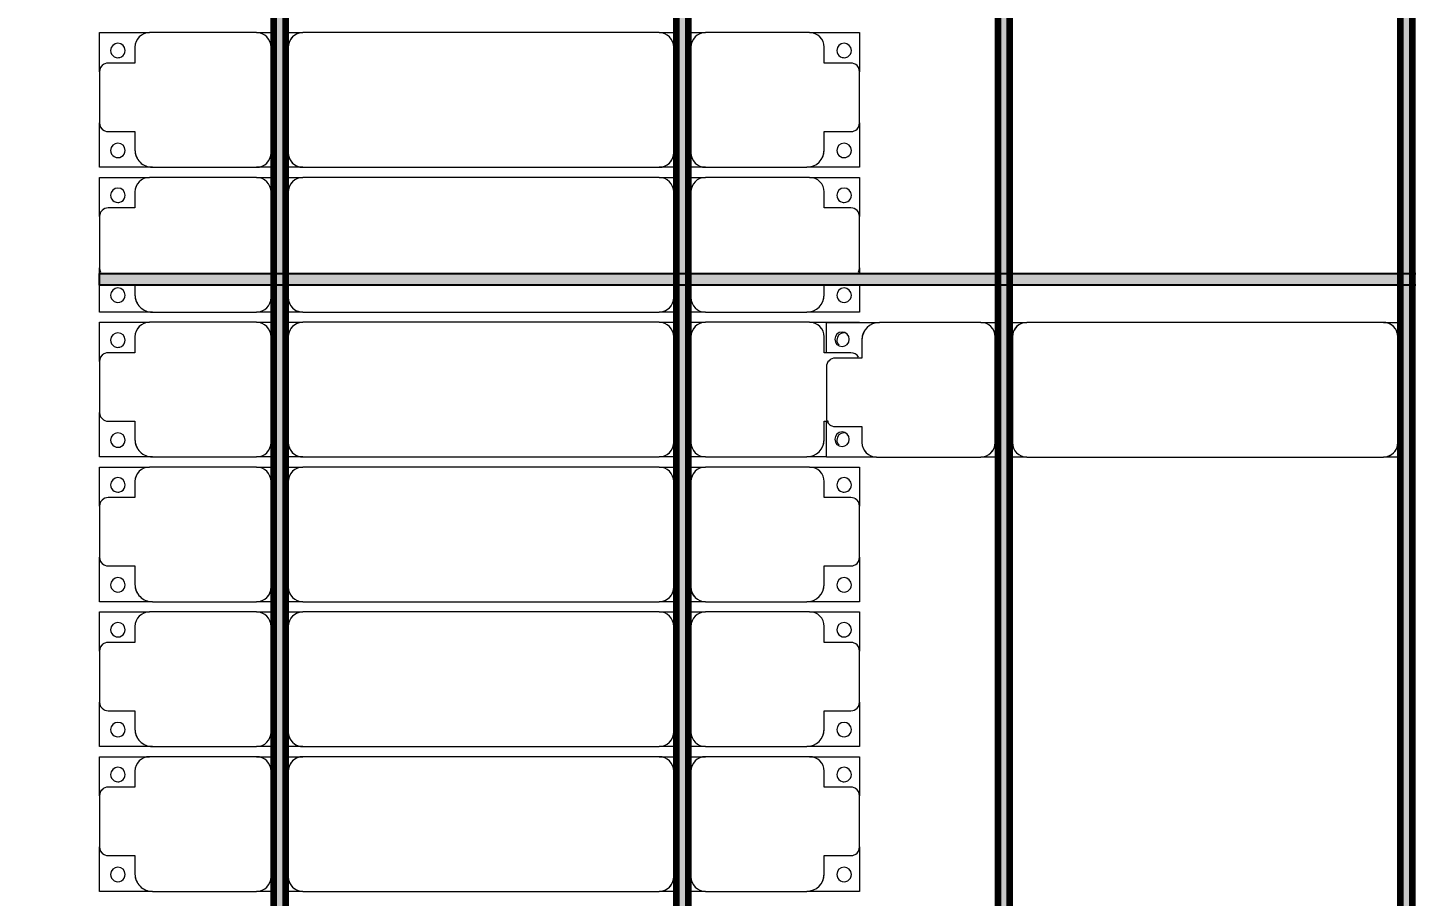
# Model space of a CAD drawing. Header units: millimetres. Extents: x 312848 to 517332, y -142134 to -35114.
# Drawn here: x 324284 to 329045, y -61078 to -58078 of the extents above; entities that cross this region are included whole.
import ezdxf

# ---------------------------------------------------------------- set-up
doc = ezdxf.new("R2010")
doc.units = ezdxf.units.MM
for name, color, linetype, lineweight in [('A-ANNO-DIMS', 211, 'Continuous', 9), ('A-ANNO-DIMS-500', 211, 'Continuous', 9), ('A-GENM', 13, 'Continuous', 9), ('S-BEAM', 12, 'Continuous', 9)]:
    doc.layers.add(name, color=color, linetype=linetype, lineweight=lineweight)
doc.styles.add('Trebuchet MS', font='trebuc.ttf', dxfattribs={"width": 0.8, "height": 1500})
doc.dimstyles.new('Arc_Length_-_3mm_Trebuchet_MS_3', dxfattribs={"dimscale": 304.8, "dimtxt": 1546.42636, "dimasz": 1.64042, "dimexe": 2.46063, "dimexo": 2.46063, "dimgap": 0.492126, "dimtad": 1, "dimdec": 0, "dimrnd": 10, "dimzin": 0, "dimdsep": 46, "dimtxsty": 'Trebuchet MS', "dimblk1": 'OBLIQUE', "dimblk2": 'OBLIQUE', "dimsah": 1, "dimcen": 0.09, "dimdle": 1.64042, "dimazin": 0, "dimtfac": 1, "dimtdec": 4, "dimtix": 1, "dimtmove": 0, "dimatfit": 3, "dimfxl": 1, "dimtvp": 1, "dimtfill": 1, "dimtolj": 1, "dimtzin": 0, "dimarcsym": 2})

# ---------------------------------------------------------------- blocks, each defined once
blk = doc.blocks.new('Dai phao do pin - DẢI PHAO ĐỠ PIN-V1-KHUNG KẾT CẤU BÈ PIN 3')
at = {"layer": 'A-GENM', "color": 7}
for p, q in [((-1312.2, 241.6), (-1129.7, 241.6)), ((-1312.2, 136.9), (-1312.2, 241.6)), ((-779.7, 241.6), (-1129.7, 241.6)), ((-779.7, 241.6), (-720, 241.6)), ((-680, 241.6), (-620.3, 241.6)), ((610.3, 241.6), (-620.3, 241.6)), ((610.3, 241.6), (670, 241.6)), ((-729.7, -173.4), (-729.7, 191.6)), ((-670.3, 191.6), (-670.3, -173.4)), ((660.3, -173.4), (660.3, 191.6)), ((-1189.7, 181.6), (-1189.7, 118.2)), ((-1189.7, 118.2), (-1282.2, 118.2)), ((-1312.2, 88.2), (-1312.2, -88.2)), ((-1312.2, -223.4), (-1312.2, -99.5)), ((-1282.2, -118.2), (-1189.7, -118.2)), ((-1189.7, -118.2), (-1189.7, -173.4)), ((-1139.7, -223.4), (-1312.2, -223.4)), ((-1139.7, -223.4), (-779.7, -223.4)), ((-720, -223.4), (-779.7, -223.4)), ((-620.3, -223.4), (-680, -223.4)), ((-620.3, -223.4), (610.3, -223.4)), ((670, -223.4), (610.3, -223.4))]:
    blk.add_line(p, q, dxfattribs=at)
for centre, radius, start, end in [((-1129.7, 181.6), 60, 90, 180), ((-779.7, 191.6), 50, 360, 90), ((-620.3, 191.6), 50, 90, 180), ((-620.3, 191.6), 50, 105, 180), ((610.3, 191.6), 50, 360, 90), ((610.3, 191.6), 50, 15, 90), ((-1258.6, 183.2), 25, 0, 180), ((-1129.7, 181.6), 60, 150, 180), ((-779.7, 191.6), 50, 360, 45), ((-1258.6, 183.2), 25, 180, 360), ((-1282.2, 88.2), 30, 90, 180), ((-1282.2, -88.2), 30, 180, 270), ((-1282.2, -88.2), 30, 210, 240), ((-1258.6, -161.8), 25, 0, 180), ((-1258.6, -161.8), 25, 180, 0), ((-1139.7, -173.4), 50, 180, 270), ((-1139.7, -173.4), 50, 180, 225), ((-779.7, -173.4), 50, 270, 360), ((-779.7, -173.4), 50, 315, 360), ((-620.3, -173.4), 50, 180, 270), ((-620.3, -173.4), 50, 180, 270), ((610.3, -173.4), 50, 270, 360), ((610.3, -173.4), 50, 285, 360)]:
    blk.add_arc(centre, radius, start, end, dxfattribs=at)
blk = doc.blocks.new('Dầm C52 - Dầm C52-66353-KHUNG KẾT CẤU BÈ PIN 3')
at = {"layer": 'S-BEAM', "lineweight": 140}
blk.add_hatch(color=1, dxfattribs=at).paths.add_polyline_path([(-45616.3, 20), (-45616.3, -20), (45616.3, -20), (45616.3, 20), (-45569, 20)])
at = {"layer": 'S-BEAM', "color": 1, "lineweight": 140}
for p, q in [((-45616.3, 20), (45616.3, 20)), ((45616.3, -20), (-45616.3, -20))]:
    blk.add_line(p, q, dxfattribs=at)
blk = doc.blocks.new('Dầm C52 - Dầm C52-V13-KHUNG KẾT CẤU BÈ PIN 3')
at = {"layer": 'S-BEAM', "lineweight": 140}
blk.add_hatch(color=1, dxfattribs=at).paths.add_polyline_path([(-45616.3, 20), (-45616.3, -20), (45616.3, -20), (45616.3, 20), (-45569, 20)])
at = {"layer": 'S-BEAM', "color": 1, "lineweight": 140}
for p, q in [((-45616.3, 20), (45616.3, 20)), ((45616.3, -20), (-45616.3, -20))]:
    blk.add_line(p, q, dxfattribs=at)
blk = doc.blocks.new('Dầm C52 - Hộp 40x60-69555-KHUNG KẾT CẤU BÈ PIN 3')
at = {"layer": 'S-BEAM', "lineweight": 25}
blk.add_hatch(color=4, dxfattribs=at).paths.add_polyline_path([(37512.3, -20), (37702.2, -20), (37702.2, 20), (-37702.2, 20), (-37702.2, -20), (37035.7, -20)])
at = {"layer": 'S-BEAM', "color": 4, "lineweight": 25}
for p, q in [((-37702.2, -20), (-37702.2, 20)), ((-37702.2, 20), (37702.2, 20)), ((37702.2, -20), (-37702.2, -20))]:
    blk.add_line(p, q, dxfattribs=at)
blk = doc.blocks.new('Dải phao đi lại kèm đỡ invester - DẢI PHAO ĐI LẠI-68882-KHUNG KẾT CẤU BÈ PIN 3')
at = {"layer": 'A-GENM', "color": 7}
for p, q in [((72258.4, 1312.2), (72411.8, 1312.2)), ((72258.4, 1129.7), (72258.4, 1312.2)), ((72588.2, 1312.2), (72411.8, 1312.2)), ((72588.2, 1312.2), (72723.4, 1312.2)), ((72723.4, 1312.2), (72723.4, 1139.7)), ((72758.4, 1312.2), (72911.8, 1312.2)), ((72758.4, 1129.7), (72758.4, 1312.2)), ((73088.2, 1312.2), (72911.8, 1312.2)), ((73088.2, 1312.2), (73223.4, 1312.2)), ((73223.4, 1312.2), (73223.4, 1139.7)), ((73258.4, 1312.2), (73411.8, 1312.2)), ((73258.4, 1129.7), (73258.4, 1312.2)), ((73588.2, 1312.2), (73411.8, 1312.2)), ((73588.2, 1312.2), (73723.4, 1312.2)), ((73723.4, 1312.2), (73723.4, 1139.7)), ((73758.4, 1312.2), (73911.8, 1312.2)), ((73758.4, 1129.7), (73758.4, 1312.2)), ((74088.2, 1312.2), (73911.8, 1312.2)), ((74088.2, 1312.2), (74223.4, 1312.2)), ((74223.4, 1312.2), (74223.4, 1139.7)), ((74258.4, 1312.2), (74351.2, 1312.2)), ((74258.4, 1129.7), (74258.4, 1312.2)), ((74391.2, 1312.2), (74411.8, 1312.2)), ((74588.2, 1312.2), (74411.8, 1312.2)), ((74588.2, 1312.2), (74723.4, 1312.2)), ((74723.4, 1312.2), (74723.4, 1139.7)), ((74758.4, 1312.2), (74911.8, 1312.2)), ((74758.4, 1129.7), (74758.4, 1312.2)), ((75088.2, 1312.2), (74911.8, 1312.2)), ((75088.2, 1312.2), (75223.4, 1312.2)), ((75223.4, 1312.2), (75223.4, 1139.7)), ((72381.8, 1282.2), (72381.8, 1189.7)), ((72618.2, 1189.7), (72618.2, 1282.2)), ((72881.8, 1282.2), (72881.8, 1189.7)), ((73118.2, 1189.7), (73118.2, 1282.2)), ((73381.8, 1282.2), (73381.8, 1189.7)), ((73618.2, 1189.7), (73618.2, 1282.2)), ((73881.8, 1282.2), (73881.8, 1189.7)), ((74118.2, 1189.7), (74118.2, 1282.2)), ((74618.2, 1189.7), (74618.2, 1282.2)), ((74881.8, 1282.2), (74881.8, 1189.7)), ((75118.2, 1189.7), (75118.2, 1282.2)), ((72381.8, 1189.7), (72318.4, 1189.7)), ((72673.4, 1189.7), (72618.2, 1189.7)), ((72881.8, 1189.7), (72818.4, 1189.7)), ((73173.4, 1189.7), (73118.2, 1189.7)), ((73381.8, 1189.7), (73318.4, 1189.7)), ((73673.4, 1189.7), (73618.2, 1189.7)), ((73881.8, 1189.7), (73818.4, 1189.7)), ((74173.4, 1189.7), (74118.2, 1189.7)), ((74351.2, 1189.7), (74318.4, 1189.7)), ((74673.4, 1189.7), (74618.2, 1189.7)), ((74881.8, 1189.7), (74818.4, 1189.7)), ((75173.4, 1189.7), (75118.2, 1189.7)), ((72258.4, 1129.7), (72258.4, 769.7)), ((72723.4, 769.7), (72723.4, 1139.7)), ((72758.4, 1129.7), (72758.4, 769.7)), ((73223.4, 769.7), (73223.4, 1139.7)), ((73258.4, 1129.7), (73258.4, 769.7)), ((73723.4, 769.7), (73723.4, 1139.7)), ((73758.4, 1129.7), (73758.4, 769.7)), ((74223.4, 769.7), (74223.4, 1139.7)), ((74258.4, 1129.7), (74258.4, 769.7)), ((74723.4, 769.7), (74723.4, 1139.7)), ((74758.4, 1129.7), (74758.4, 769.7)), ((75223.4, 769.7), (75223.4, 1139.7)), ((72258.4, 710), (72258.4, 769.7)), ((72723.4, 769.7), (72723.4, 710)), ((72758.4, 710), (72758.4, 769.7)), ((73223.4, 769.7), (73223.4, 710)), ((73258.4, 710), (73258.4, 769.7)), ((73723.4, 769.7), (73723.4, 710)), ((73758.4, 710), (73758.4, 769.7)), ((74223.4, 769.7), (74223.4, 710)), ((74258.4, 710), (74258.4, 769.7)), ((74723.4, 769.7), (74723.4, 710)), ((74758.4, 710), (74758.4, 769.7)), ((75223.4, 769.7), (75223.4, 710)), ((72308.4, 719.7), (72673.4, 719.7)), ((72808.4, 719.7), (73173.4, 719.7)), ((73308.4, 719.7), (73673.4, 719.7)), ((73808.4, 719.7), (74173.4, 719.7)), ((74308.4, 719.7), (74351.2, 719.7)), ((74391.2, 719.7), (74673.4, 719.7)), ((74808.4, 719.7), (75173.4, 719.7)), ((72258.4, 610.3), (72258.4, 670)), ((72723.4, 670), (72723.4, 610.3)), ((72758.4, 610.3), (72758.4, 670)), ((73223.4, 670), (73223.4, 610.3)), ((73258.4, 610.3), (73258.4, 670)), ((73723.4, 670), (73723.4, 610.3)), ((73758.4, 610.3), (73758.4, 670)), ((74223.4, 670), (74223.4, 610.3)), ((74258.4, 610.3), (74258.4, 670)), ((74723.4, 670), (74723.4, 610.3)), ((74758.4, 610.3), (74758.4, 670)), ((75223.4, 670), (75223.4, 610.3)), ((72673.4, 660.3), (72308.4, 660.3)), ((73173.4, 660.3), (72808.4, 660.3)), ((73673.4, 660.3), (73308.4, 660.3)), ((74173.4, 660.3), (73808.4, 660.3)), ((74351.2, 660.3), (74308.4, 660.3)), ((74673.4, 660.3), (74391.2, 660.3)), ((75173.4, 660.3), (74808.4, 660.3)), ((72258.4, 610.3), (72258.4, -620.3)), ((72723.4, -620.3), (72723.4, 610.3)), ((72758.4, 610.3), (72758.4, -620.3)), ((73223.4, -620.3), (73223.4, 610.3)), ((73258.4, 610.3), (73258.4, -620.3)), ((73723.4, -620.3), (73723.4, 610.3)), ((73758.4, 610.3), (73758.4, -620.3)), ((74223.4, -620.3), (74223.4, 610.3)), ((74258.4, 610.3), (74258.4, -620.3)), ((74723.4, -620.3), (74723.4, 610.3)), ((74758.4, 610.3), (74758.4, -620.3)), ((75223.4, -620.3), (75223.4, 610.3)), ((72258.4, -680), (72258.4, -620.3)), ((72723.4, -620.3), (72723.4, -680)), ((72758.4, -680), (72758.4, -620.3)), ((73223.4, -620.3), (73223.4, -680)), ((73258.4, -680), (73258.4, -620.3)), ((73723.4, -620.3), (73723.4, -680)), ((73758.4, -680), (73758.4, -620.3)), ((74223.4, -620.3), (74223.4, -680)), ((74258.4, -680), (74258.4, -620.3)), ((74723.4, -620.3), (74723.4, -680)), ((74758.4, -680), (74758.4, -620.3)), ((75223.4, -620.3), (75223.4, -680)), ((72308.4, -670.3), (72673.4, -670.3)), ((72808.4, -670.3), (73173.4, -670.3)), ((73308.4, -670.3), (73673.4, -670.3)), ((73808.4, -670.3), (74173.4, -670.3)), ((74308.4, -670.3), (74351.2, -670.3)), ((74391.2, -670.3), (74673.4, -670.3)), ((74808.4, -670.3), (75173.4, -670.3)), ((72258.4, -779.7), (72258.4, -720)), ((72673.4, -729.7), (72308.4, -729.7)), ((72723.4, -720), (72723.4, -779.7)), ((72758.4, -779.7), (72758.4, -720)), ((73173.4, -729.7), (72808.4, -729.7)), ((73223.4, -720), (73223.4, -779.7)), ((73258.4, -779.7), (73258.4, -720)), ((73673.4, -729.7), (73308.4, -729.7)), ((73723.4, -720), (73723.4, -779.7)), ((73758.4, -779.7), (73758.4, -720)), ((74173.4, -729.7), (73808.4, -729.7)), ((74223.4, -720), (74223.4, -779.7)), ((74258.4, -779.7), (74258.4, -720)), ((74351.2, -729.7), (74308.4, -729.7)), ((74673.4, -729.7), (74391.2, -729.7)), ((74723.4, -720), (74723.4, -779.7)), ((74758.4, -779.7), (74758.4, -720)), ((75173.4, -729.7), (74808.4, -729.7)), ((75223.4, -720), (75223.4, -779.7)), ((72258.4, -779.7), (72258.4, -1129.7)), ((72723.4, -1139.7), (72723.4, -779.7)), ((72758.4, -779.7), (72758.4, -1129.7)), ((73223.4, -1139.7), (73223.4, -779.7)), ((73258.4, -779.7), (73258.4, -1129.7)), ((73723.4, -1139.7), (73723.4, -779.7)), ((73758.4, -779.7), (73758.4, -1129.7)), ((74223.4, -1139.7), (74223.4, -779.7)), ((74258.4, -779.7), (74258.4, -1129.7)), ((74723.4, -1139.7), (74723.4, -779.7)), ((74758.4, -779.7), (74758.4, -1129.7)), ((75223.4, -1139.7), (75223.4, -779.7)), ((72258.4, -1312.2), (72258.4, -1129.7)), ((72723.4, -1139.7), (72723.4, -1312.2)), ((72758.4, -1312.2), (72758.4, -1129.7)), ((73223.4, -1139.7), (73223.4, -1312.2)), ((73258.4, -1312.2), (73258.4, -1129.7)), ((73723.4, -1139.7), (73723.4, -1312.2)), ((73758.4, -1198.7), (73758.4, -1129.7)), ((74223.4, -1139.7), (74223.4, -1312.2)), ((74258.4, -1312.2), (74258.4, -1129.7)), ((74723.4, -1139.7), (74723.4, -1312.2)), ((74758.4, -1312.2), (74758.4, -1129.7)), ((75223.4, -1139.7), (75223.4, -1312.2)), ((72318.4, -1189.7), (72381.8, -1189.7)), ((72381.8, -1189.7), (72381.8, -1282.2)), ((72618.2, -1282.2), (72618.2, -1189.7)), ((72618.2, -1189.7), (72673.4, -1189.7)), ((72818.4, -1189.7), (72881.8, -1189.7)), ((72881.8, -1189.7), (72881.8, -1282.2)), ((73118.2, -1282.2), (73118.2, -1189.7)), ((73118.2, -1189.7), (73173.4, -1189.7)), ((73318.4, -1189.7), (73381.8, -1189.7)), ((73381.8, -1189.7), (73381.8, -1282.2)), ((73618.2, -1282.2), (73618.2, -1189.7)), ((73618.2, -1189.7), (73673.4, -1189.7)), ((73818.4, -1189.7), (73881.8, -1189.7)), ((73881.8, -1189.7), (73881.8, -1204.4)), ((74118.2, -1282.2), (74118.2, -1189.7)), ((74118.2, -1189.7), (74173.4, -1189.7)), ((74318.4, -1189.7), (74351.2, -1189.7)), ((74618.2, -1282.2), (74618.2, -1189.7)), ((74618.2, -1189.7), (74673.4, -1189.7)), ((74818.4, -1189.7), (74881.8, -1189.7)), ((74881.8, -1189.7), (74881.8, -1282.2)), ((75118.2, -1282.2), (75118.2, -1189.7)), ((75118.2, -1189.7), (75173.4, -1189.7)), ((72411.8, -1312.2), (72258.4, -1312.2)), ((72411.8, -1312.2), (72588.2, -1312.2)), ((72723.4, -1312.2), (72588.2, -1312.2)), ((72911.8, -1312.2), (72758.4, -1312.2)), ((72911.8, -1312.2), (73088.2, -1312.2)), ((73223.4, -1312.2), (73088.2, -1312.2)), ((73411.8, -1312.2), (73258.4, -1312.2)), ((73411.8, -1312.2), (73588.2, -1312.2)), ((73723.4, -1312.2), (73588.2, -1312.2)), ((74351.2, -1312.2), (74258.4, -1312.2)), ((74411.8, -1312.2), (74391.2, -1312.2)), ((74411.8, -1312.2), (74588.2, -1312.2)), ((74723.4, -1312.2), (74588.2, -1312.2)), ((74911.8, -1312.2), (74758.4, -1312.2)), ((74911.8, -1312.2), (75088.2, -1312.2)), ((75223.4, -1312.2), (75088.2, -1312.2))]:
    blk.add_line(p, q, dxfattribs=at)
for centre, radius, start, end in [((72411.8, 1282.2), 30, 90, 180), ((72411.8, 1282.2), 30, 90, 150), ((72588.2, 1282.2), 30, 0, 90), ((72588.2, 1282.2), 30, 30, 90), ((72911.8, 1282.2), 30, 90, 180), ((72911.8, 1282.2), 30, 90, 150), ((73088.2, 1282.2), 30, 360, 90), ((73088.2, 1282.2), 30, 30, 90), ((73411.8, 1282.2), 30, 90, 180), ((73411.8, 1282.2), 30, 90, 150), ((73588.2, 1282.2), 30, 0, 90), ((73588.2, 1282.2), 30, 30, 90), ((73911.8, 1282.2), 30, 90, 180), ((73911.8, 1282.2), 30, 90, 150), ((74088.2, 1282.2), 30, 0, 90), ((74088.2, 1282.2), 30, 30, 90), ((74411.8, 1282.2), 30, 90, 120), ((74411.8, 1282.2), 30, 90, 120), ((74588.2, 1282.2), 30, 0, 90), ((74588.2, 1282.2), 30, 30, 90), ((74911.8, 1282.2), 30, 90, 180), ((74911.8, 1282.2), 30, 90, 150), ((75088.2, 1282.2), 30, 360, 90), ((75088.2, 1282.2), 30, 30, 90), ((72316.8, 1248.6), 25, 90, 270), ((72316.8, 1248.6), 25, 270, 90), ((72661.8, 1248.6), 25, 90, 270), ((72661.8, 1248.6), 25, 180, 195), ((72661.8, 1248.6), 25, 270, 90), ((72816.8, 1248.6), 25, 90, 270), ((72816.8, 1248.6), 25, 270, 90), ((73161.8, 1248.6), 25, 90, 270), ((73161.8, 1248.6), 25, 180, 195), ((73161.8, 1248.6), 25, 270, 90), ((73316.8, 1248.6), 25, 90, 270), ((73316.8, 1248.6), 25, 270, 90), ((73661.8, 1248.6), 25, 90, 270), ((73661.8, 1248.6), 25, 180, 195), ((73661.8, 1248.6), 25, 270, 90), ((73816.8, 1248.6), 25, 90, 270), ((73816.8, 1248.6), 25, 270, 90), ((74161.8, 1248.6), 25, 90, 270), ((74161.8, 1248.6), 25, 180, 195), ((74161.8, 1248.6), 25, 270, 90), ((74316.8, 1248.6), 25, 90, 270), ((74316.8, 1248.6), 25, 270, 90), ((74661.8, 1248.6), 25, 90, 270), ((74661.8, 1248.6), 25, 180, 195), ((74661.8, 1248.6), 25, 270, 90), ((74816.8, 1248.6), 25, 90, 270), ((74816.8, 1248.6), 25, 270, 90), ((75161.8, 1248.6), 25, 90, 270), ((75161.8, 1248.6), 25, 180, 195), ((75161.8, 1248.6), 25, 270, 90), ((72318.4, 1129.7), 60, 90, 180), ((72318.4, 1129.7), 60, 90, 120), ((72673.4, 1139.7), 50, 0, 90), ((72673.4, 1139.7), 50, 45, 90), ((72818.4, 1129.7), 60, 90, 180), ((72818.4, 1129.7), 60, 90, 120), ((73173.4, 1139.7), 50, 360, 90), ((73173.4, 1139.7), 50, 45, 90), ((73318.4, 1129.7), 60, 90, 180), ((73318.4, 1129.7), 60, 90, 120), ((73673.4, 1139.7), 50, 0, 90), ((73673.4, 1139.7), 50, 45, 90), ((73818.4, 1129.7), 60, 90, 180), ((73818.4, 1129.7), 60, 90, 120), ((74173.4, 1139.7), 50, 360, 90), ((74173.4, 1139.7), 50, 45, 90), ((74318.4, 1129.7), 60, 90, 180), ((74318.4, 1129.7), 60, 90, 120), ((74673.4, 1139.7), 50, 360, 90), ((74673.4, 1139.7), 50, 45, 90), ((74818.4, 1129.7), 60, 90, 180), ((74818.4, 1129.7), 60, 90, 120), ((75173.4, 1139.7), 50, 0, 90), ((75173.4, 1139.7), 50, 45, 90), ((72308.4, 769.7), 50, 180, 270), ((72673.4, 769.7), 50, 270, 360), ((72808.4, 769.7), 50, 180, 270), ((73173.4, 769.7), 50, 270, 360), ((73308.4, 769.7), 50, 180, 270), ((73673.4, 769.7), 50, 270, 0), ((73808.4, 769.7), 50, 180, 270), ((74173.4, 769.7), 50, 270, 0), ((74308.4, 769.7), 50, 180, 270), ((74673.4, 769.7), 50, 270, 0), ((74808.4, 769.7), 50, 180, 270), ((75173.4, 769.7), 50, 270, 360), ((72308.4, 769.7), 50, 225, 270), ((72673.4, 769.7), 50, 270, 315), ((72808.4, 769.7), 50, 225, 270), ((73173.4, 769.7), 50, 270, 315), ((73308.4, 769.7), 50, 232.8321, 270), ((73673.4, 769.7), 50, 270, 315), ((73808.4, 769.7), 50, 225, 270), ((74173.4, 769.7), 50, 270, 315), ((74308.4, 769.7), 50, 225, 270), ((74673.4, 769.7), 50, 270, 315), ((74808.4, 769.7), 50, 225, 270), ((75173.4, 769.7), 50, 270, 315), ((72308.4, 610.3), 50, 90, 180), ((72308.4, 610.3), 50, 105, 180), ((72673.4, 610.3), 50, 0, 90), ((72673.4, 610.3), 50, 15, 90), ((72808.4, 610.3), 50, 90, 180), ((72808.4, 610.3), 50, 105, 180), ((73173.4, 610.3), 50, 360, 90), ((73173.4, 610.3), 50, 15, 90), ((73308.4, 610.3), 50, 90, 180), ((73308.4, 610.3), 50, 135, 180), ((73308.4, 610.3), 50, 105, 120), ((73673.4, 610.3), 50, 0, 90), ((73673.4, 610.3), 50, 15, 90), ((73808.4, 610.3), 50, 90, 180), ((73808.4, 610.3), 50, 105, 180), ((74173.4, 610.3), 50, 360, 90), ((74173.4, 610.3), 50, 15, 90), ((74308.4, 610.3), 50, 90, 180), ((74308.4, 610.3), 50, 105, 180), ((74673.4, 610.3), 50, 0, 90), ((74673.4, 610.3), 50, 15, 90), ((74808.4, 610.3), 50, 90, 180), ((74808.4, 610.3), 50, 105, 180), ((75173.4, 610.3), 50, 0, 90), ((75173.4, 610.3), 50, 15, 90), ((72308.4, -620.3), 50, 180, 270), ((72308.4, -620.3), 50, 195, 270), ((72673.4, -620.3), 50, 270, 0), ((72673.4, -620.3), 50, 270, 0), ((72808.4, -620.3), 50, 180, 270), ((72808.4, -620.3), 50, 195, 270), ((73173.4, -620.3), 50, 270, 0), ((73173.4, -620.3), 50, 270, 0), ((73308.4, -620.3), 50, 180, 270), ((73308.4, -620.3), 50, 195, 232.8321), ((73308.4, -620.3), 50, 240, 270), ((73673.4, -620.3), 50, 270, 0), ((73673.4, -620.3), 50, 270, 0), ((73808.4, -620.3), 50, 180, 270), ((73808.4, -620.3), 50, 195, 270), ((74173.4, -620.3), 50, 270, 0), ((74173.4, -620.3), 50, 270, 0), ((74308.4, -620.3), 50, 180, 270), ((74308.4, -620.3), 50, 195, 270), ((74673.4, -620.3), 50, 270, 0), ((74673.4, -620.3), 50, 270, 0), ((74808.4, -620.3), 50, 180, 270), ((74808.4, -620.3), 50, 195, 270), ((75173.4, -620.3), 50, 270, 360), ((75173.4, -620.3), 50, 270, 360), ((72308.4, -779.7), 50, 90, 180), ((72308.4, -779.7), 50, 90, 135), ((72673.4, -779.7), 50, 360, 90), ((72673.4, -779.7), 50, 45, 90), ((72808.4, -779.7), 50, 90, 180), ((72808.4, -779.7), 50, 90, 135), ((73173.4, -779.7), 50, 360, 90), ((73173.4, -779.7), 50, 45, 90), ((73308.4, -779.7), 50, 90, 180), ((73308.4, -779.7), 50, 90, 127.1679), ((73673.4, -779.7), 50, 0, 90), ((73673.4, -779.7), 50, 45, 90), ((73808.4, -779.7), 50, 90, 180), ((73808.4, -779.7), 50, 90, 135), ((74173.4, -779.7), 50, 360, 90), ((74173.4, -779.7), 50, 45, 90), ((74308.4, -779.7), 50, 90, 180), ((74308.4, -779.7), 50, 90, 135), ((74673.4, -779.7), 50, 0, 90), ((74673.4, -779.7), 50, 45, 90), ((74808.4, -779.7), 50, 90, 180), ((74808.4, -779.7), 50, 90, 135), ((75173.4, -779.7), 50, 360, 90), ((75173.4, -779.7), 50, 45, 90), ((72318.4, -1129.7), 60, 180, 270), ((72673.4, -1139.7), 50, 270, 0), ((72818.4, -1129.7), 60, 180, 270), ((73173.4, -1139.7), 50, 270, 0), ((73318.4, -1129.7), 60, 180, 270), ((73673.4, -1139.7), 50, 270, 0), ((73818.4, -1129.7), 60, 180, 270), ((74173.4, -1139.7), 50, 270, 0), ((74318.4, -1129.7), 60, 180, 270), ((74673.4, -1139.7), 50, 270, 0), ((74818.4, -1129.7), 60, 180, 270), ((75173.4, -1139.7), 50, 270, 360), ((72318.4, -1129.7), 60, 240, 270), ((72673.4, -1139.7), 50, 270, 315), ((72818.4, -1129.7), 60, 240, 270), ((73173.4, -1139.7), 50, 270, 315), ((73318.4, -1129.7), 60, 240, 270), ((73673.4, -1139.7), 50, 270, 315), ((73818.4, -1129.7), 60, 240, 270), ((74173.4, -1139.7), 50, 270, 315), ((74318.4, -1129.7), 60, 240, 270), ((74673.4, -1139.7), 50, 270, 315), ((74818.4, -1129.7), 60, 240, 270), ((75173.4, -1139.7), 50, 270, 315), ((72316.8, -1258.6), 25, 90, 270), ((72316.8, -1258.6), 25, 270, 90), ((72661.8, -1258.6), 25, 90, 270), ((72661.8, -1258.6), 25, 270, 90), ((72816.8, -1258.6), 25, 90, 270), ((72816.8, -1258.6), 25, 270, 90), ((73161.8, -1258.6), 25, 90, 270), ((73161.8, -1258.6), 25, 270, 90), ((73316.8, -1258.6), 25, 90, 270), ((73316.8, -1258.6), 25, 270, 90), ((73661.8, -1258.6), 25, 90, 270), ((73661.8, -1258.6), 25, 270, 90), ((73816.8, -1258.6), 25, 90, 135), ((73816.8, -1258.6), 25, 360, 90), ((74161.8, -1258.6), 25, 90, 135), ((74161.8, -1258.6), 25, 360, 90), ((74316.8, -1258.6), 25, 90, 270), ((74316.8, -1258.6), 25, 270, 90), ((74661.8, -1258.6), 25, 90, 270), ((74661.8, -1258.6), 25, 270, 90), ((74816.8, -1258.6), 25, 90, 270), ((74816.8, -1258.6), 25, 270, 90), ((75161.8, -1258.6), 25, 90, 270), ((75161.8, -1258.6), 25, 270, 90), ((72411.8, -1282.2), 30, 180, 270), ((72588.2, -1282.2), 30, 270, 0), ((72661.8, -1258.6), 25, 165, 180), ((72911.8, -1282.2), 30, 180, 270), ((73088.2, -1282.2), 30, 270, 360), ((73161.8, -1258.6), 25, 165, 180), ((73411.8, -1282.2), 30, 180, 270), ((73588.2, -1282.2), 30, 270, 0), ((73661.8, -1258.6), 25, 165, 180), ((74088.2, -1282.2), 30, 300, 360), ((74588.2, -1282.2), 30, 270, 360), ((74661.8, -1258.6), 25, 165, 180), ((74911.8, -1282.2), 30, 180, 270), ((75088.2, -1282.2), 30, 270, 0), ((75161.8, -1258.6), 25, 165, 180), ((72411.8, -1282.2), 30, 210, 270), ((72588.2, -1282.2), 30, 270, 330), ((72911.8, -1282.2), 30, 210, 270), ((73088.2, -1282.2), 30, 270, 330), ((73411.8, -1282.2), 30, 210, 270), ((73588.2, -1282.2), 30, 270, 330), ((74411.8, -1282.2), 30, 240, 270), ((74411.8, -1282.2), 30, 240, 270), ((74588.2, -1282.2), 30, 270, 330), ((74911.8, -1282.2), 30, 210, 270), ((75088.2, -1282.2), 30, 270, 330)]:
    blk.add_arc(centre, radius, start, end, dxfattribs=at)
blk = doc.blocks.new('be pin 3_rvt-1-KHUNG KẾT CẤU BÈ PIN 3')
at = {"layer": 'A-GENM', "color": 4, "lineweight": 25, "rotation": 90.00000000000026}
blk.add_blockref('Dải phao đi lại kèm đỡ invester - DẢI PHAO ĐI LẠI-68882-KHUNG KẾT CẤU BÈ PIN 3', (325844.7, -133318.6), dxfattribs=at)
at = {"layer": 'A-GENM', "color": 4, "lineweight": 25}
blk.add_blockref('Dai phao do pin - DẢI PHAO ĐỠ PIN-V1-KHUNG KẾT CẤU BÈ PIN 3', (328354.7, -59337.3), dxfattribs=at)
at = {"layer": 'S-BEAM', "color": 4, "lineweight": 25, "rotation": 89.99999999999962}
for name, p in [('Dầm C52 - Dầm C52-66353-KHUNG KẾT CẤU BÈ PIN 3', (325154.7, -88363.7)), ('Dầm C52 - Dầm C52-V13-KHUNG KẾT CẤU BÈ PIN 3', (326544.7, -88363.7)), ('Dầm C52 - Dầm C52-66353-KHUNG KẾT CẤU BÈ PIN 3', (327654.7, -88363.7)), ('Dầm C52 - Dầm C52-V13-KHUNG KẾT CẤU BÈ PIN 3', (329044.7, -88363.7))]:
    blk.add_blockref(name, p, dxfattribs=at)
at = {"layer": 'S-BEAM', "color": 4, "lineweight": 25}
blk.add_blockref('Dầm C52 - Hộp 40x60-69555-KHUNG KẾT CẤU BÈ PIN 3', (362234.7, -58947.4), dxfattribs=at)
blk = doc.blocks.new('DIMBLOCK1-KHUNG KẾT CẤU BÈ PIN 3')
at = {"layer": 'A-ANNO-DIMS-500', "transparency": 16777216}
for p, q in [((315292.2, -133837.3), (315292.2, -42837.3)), ((315292.2, -43337.3), (314542.2, -43337.3)), ((315292.2, -43337.3), (326292.5, -43337.3)), ((315292.2, -133337.3), (314542.2, -133337.3)), ((315292.2, -133337.3), (326292.5, -133337.3))]:
    blk.add_line(p, q, dxfattribs=at)
at = {"layer": 'A-ANNO-DIMS-500', "lineweight": 70, "transparency": 16777216}
for p, q in [((315292.2, -43337.3), (315042.2, -43087.3)), ((315292.2, -43337.3), (315542.2, -43587.3)), ((315292.2, -133337.3), (315042.2, -133087.3)), ((315292.2, -133337.3), (315542.2, -133587.3))]:
    blk.add_line(p, q, dxfattribs=at)
at = {"layer": 'A-ANNO-DIMS-500', "color": 0, "transparency": 16777216, "insert": (313222.8, -90303.1), "char_height": 1500, "width": 4717.911, "attachment_point": 1, "rotation": 90, "line_spacing_factor": 1.048425, "style": 'Trebuchet MS', "bg_fill": 3, "box_fill_scale": 1.25, "bg_fill_color": 256, "bg_fill_true_color": 13158600, "bg_fill_transparency": 0}
blk.add_mtext('90000', dxfattribs=at)
blk = doc.blocks.new('_Oblique')
at = {"color": 0, "linetype": 'ByBlock', "lineweight": -2}
blk.add_line((-0.5, -0.5), (0.5, 0.5), dxfattribs=at)
blk = doc.blocks.new('DIMBLOCK8-KHUNG KẾT CẤU BÈ PIN 3')
at = {"layer": 'A-ANNO-DIMS-500', "transparency": 16777216}
for p, q in [((332121.1, -70337.3), (332121.1, -42837.3)), ((332121.1, -43337.3), (331371.1, -43337.3)), ((332121.1, -43337.3), (332517.5, -43337.3)), ((332121.1, -70337.3), (327194.7, -70337.3)), ((332121.1, -70337.3), (332871.1, -70337.3))]:
    blk.add_line(p, q, dxfattribs=at)
at = {"layer": 'A-ANNO-DIMS-500', "lineweight": 70, "transparency": 16777216}
for p, q in [((332121.1, -43337.3), (331871.1, -43087.3)), ((332121.1, -43337.3), (332371.1, -43587.3)), ((332121.1, -70337.3), (331871.1, -70087.3)), ((332121.1, -70337.3), (332371.1, -70587.3))]:
    blk.add_line(p, q, dxfattribs=at)
at = {"layer": 'A-ANNO-DIMS-500', "color": 0, "transparency": 16777216, "insert": (330051.7, -58803.1), "char_height": 1500, "width": 4717.911, "attachment_point": 1, "rotation": 90, "line_spacing_factor": 1.048425, "style": 'Trebuchet MS', "bg_fill": 3, "box_fill_scale": 1.25, "bg_fill_color": 256, "bg_fill_true_color": 13158600, "bg_fill_transparency": 0}
blk.add_mtext('27000', dxfattribs=at)

msp = doc.modelspace()

# ---------------------------------------------------------------- block references
at = {"lineweight": 5}
msp.add_blockref('be pin 3_rvt-1-KHUNG KẾT CẤU BÈ PIN 3', (0, 0), dxfattribs=at)

# ---------------------------------------------------------------- next in the draw order: dimensions: what is measured, and where the dimension line sits
at = {"layer": 'A-ANNO-DIMS'}
dim = msp.add_linear_dim(base=(315292.2, -43337.3), p1=(327042.5, -133337.3), p2=(327042.5, -43337.3), angle=90, dimstyle='Arc_Length_-_3mm_Trebuchet_MS_3', override={"dimpost": '<>', "dimfxl": 90000}, dxfattribs=at)
dim.commit()
dim.dimension.update_dxf_attribs({"geometry": 'DIMBLOCK1-KHUNG KẾT CẤU BÈ PIN 3', "text_midpoint": (314376.5, -88337.3)})

# ---------------------------------------------------------------- next in the draw order: dimensions: what is measured, and where the dimension line sits
dim = msp.add_linear_dim(base=(332121.1, -43337.3), p1=(326444.7, -70337.3), p2=(331767.5, -43337.3), angle=90, dimstyle='Arc_Length_-_3mm_Trebuchet_MS_3', override={"dimpost": '<>', "dimfxl": 27519.672479}, dxfattribs=at)
dim.commit()
dim.dimension.update_dxf_attribs({"geometry": 'DIMBLOCK8-KHUNG KẾT CẤU BÈ PIN 3', "text_midpoint": (331207.9, -56837.3)})

doc.saveas('drawing.dxf')
